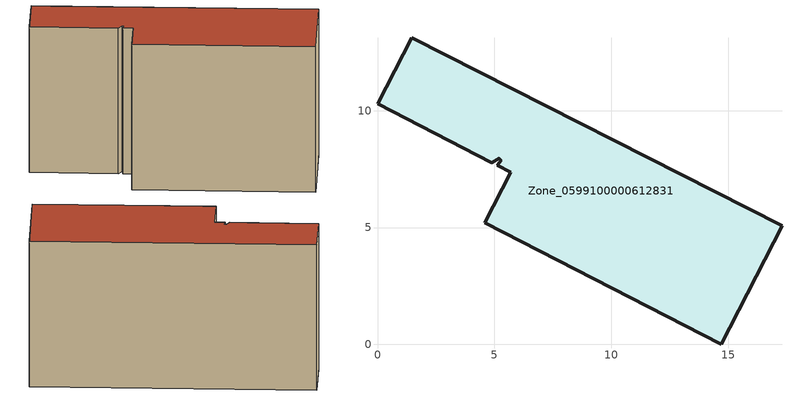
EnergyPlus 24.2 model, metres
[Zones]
Zone_0599100000612831
 floor ground (C_G): 17.3,5.08 14.71,0 4.59,5.21 5.7,7.36 5.12,7.66 5.29,7.87 5.21,7.96 4.89,7.78 0,10.3 1.47,13.13 z2.44
 wall outside (C_F): 14.71,0 17.3,5.08 1.47,13.13 0,10.3 4.89,7.78 5.21,7.96 5.29,7.87 5.12,7.66 5.7,7.36 4.59,5.21 14.71,0 z2.44:12.27
 roof outside (C_R): 5.21,7.96 5.29,7.87 5.12,7.66 5.7,7.36 4.59,5.21 14.71,0 17.3,5.08 1.47,13.13 0,10.3 4.89,7.78 z12.27
[BUILDING]
Pand.0599100000612831: North Axis=0; Terrain=City; Loads Convergence Tolerance Value=0.04; Temperature Convergence Tolerance Value=0.4; Solar Distribution=FullExterior; Maximum Number of Warmup Days=25; Minimum Number of Warmup Days=1
[Site:Location]
Rotterdam.The.Hague.AP_ZH_NLD Design_Conditions: Latitude=51.96; Longitude=4.45; Time Zone=1; Elevation=-4.5
[SITE:GROUNDTEMPERATURE:BUILDINGSURFACE]
18, 18, 18, 18, 18, 18, 18, 18, 18, 18, 18, 18
[MATERIAL] Thermal Absorptance=0.9; Solar Absorptance=0.7; Visible Absorptance=0.7
Name | Roughness | Thickness | Conductivity | Density | Specific Heat
G.TI.1946 | MediumSmooth | 0.15 | 1 | 540 | 1210
F.TI.1946 | Rough | 0.3 | 0.857143 | 1920 | 840
R.TI.1946 | MediumRough | 0.2 | 0.1 | 1500 | 1000
[CONSTRUCTION]
C_G: G.TI.1946
C_F: F.TI.1946
C_R: R.TI.1946
[ZONE]
Zone_0599100000612831: Type=1; Multiplier=1; Ceiling Height=Autocalculate; Volume=Autocalculate; Floor Area=autocalculate; Part of Total Floor Area=Yes
[ZONEINFILTRATION:DESIGNFLOWRATE]
Infil_Zone_0599100000612831: Zone or ZoneList or Space or SpaceList=Zone_0599100000612831; Schedule=AlwaysOn; Design Flow Rate Calculation Method=Flow/Area; Flow Rate per Floor Area=0.003; Constant Term Coefficient=1; Temperature Term Coefficient=0; Velocity Term Coefficient=0; Velocity Squared Term Coefficient=0
[HVACTEMPLATE:ZONE:IDEALLOADSAIRSYSTEM]
Zone_0599100000612831: Maximum Heating Supply Air Temperature=50; Minimum Cooling Supply Air Temperature=13; Maximum Heating Supply Air Humidity Ratio=0.0156; Minimum Cooling Supply Air Humidity Ratio=0.0077; Heating Limit=NoLimit; Cooling Limit=NoLimit; Dehumidification Control Type=ConstantSensibleHeatRatio; Cooling Sensible Heat Ratio=0.7; Dehumidification Setpoint=60; Humidification Control Type=None; Humidification Setpoint=30; Outdoor Air Method=None; Outdoor Air Flow Rate per Person=0.00944; Outdoor Air Flow Rate per Zone Floor Area=0; Outdoor Air Flow Rate per Zone=0; Demand Controlled Ventilation Type=None; Outdoor Air Economizer Type=NoEconomizer; Heat Recovery Type=None; Sensible Heat Recovery Effectiveness=0.7; Latent Heat Recovery Effectiveness=0.65
[ZONECONTROL:THERMOSTAT]
ThermostatControl_Zone_0599100000612831: Zone or ZoneList=Zone_0599100000612831; Control Type Schedule=DualSetpointControlType; Control 1=Thermostat_Zone_0599100000612831; Temperature Difference Between Cutout And Setpoint=0
[THERMOSTATSETPOINT:DUALSETPOINT]
Thermostat_Zone_0599100000612831: Heating Setpoint Temperature Schedule=HeatingSetpoint_Zone_0599100000612831; Cooling Setpoint Temperature Schedule=CoolingSetpoint_Zone_0599100000612831
[SCHEDULE:COMPACT]
HeatingSetpoint_Zone_0599100000612831: Through: 12/31, For: AllDays, Until: 24:00, 21
CoolingSetpoint_Zone_0599100000612831: Through: 12/31, For: AllDays, Until: 24:00, 24
DualSetpointControlType: Through: 12/31, For: AllDays, Until: 24:00, 4
AlwaysOn: Through: 12/31, For: AllDays, Until: 24:00, 1
